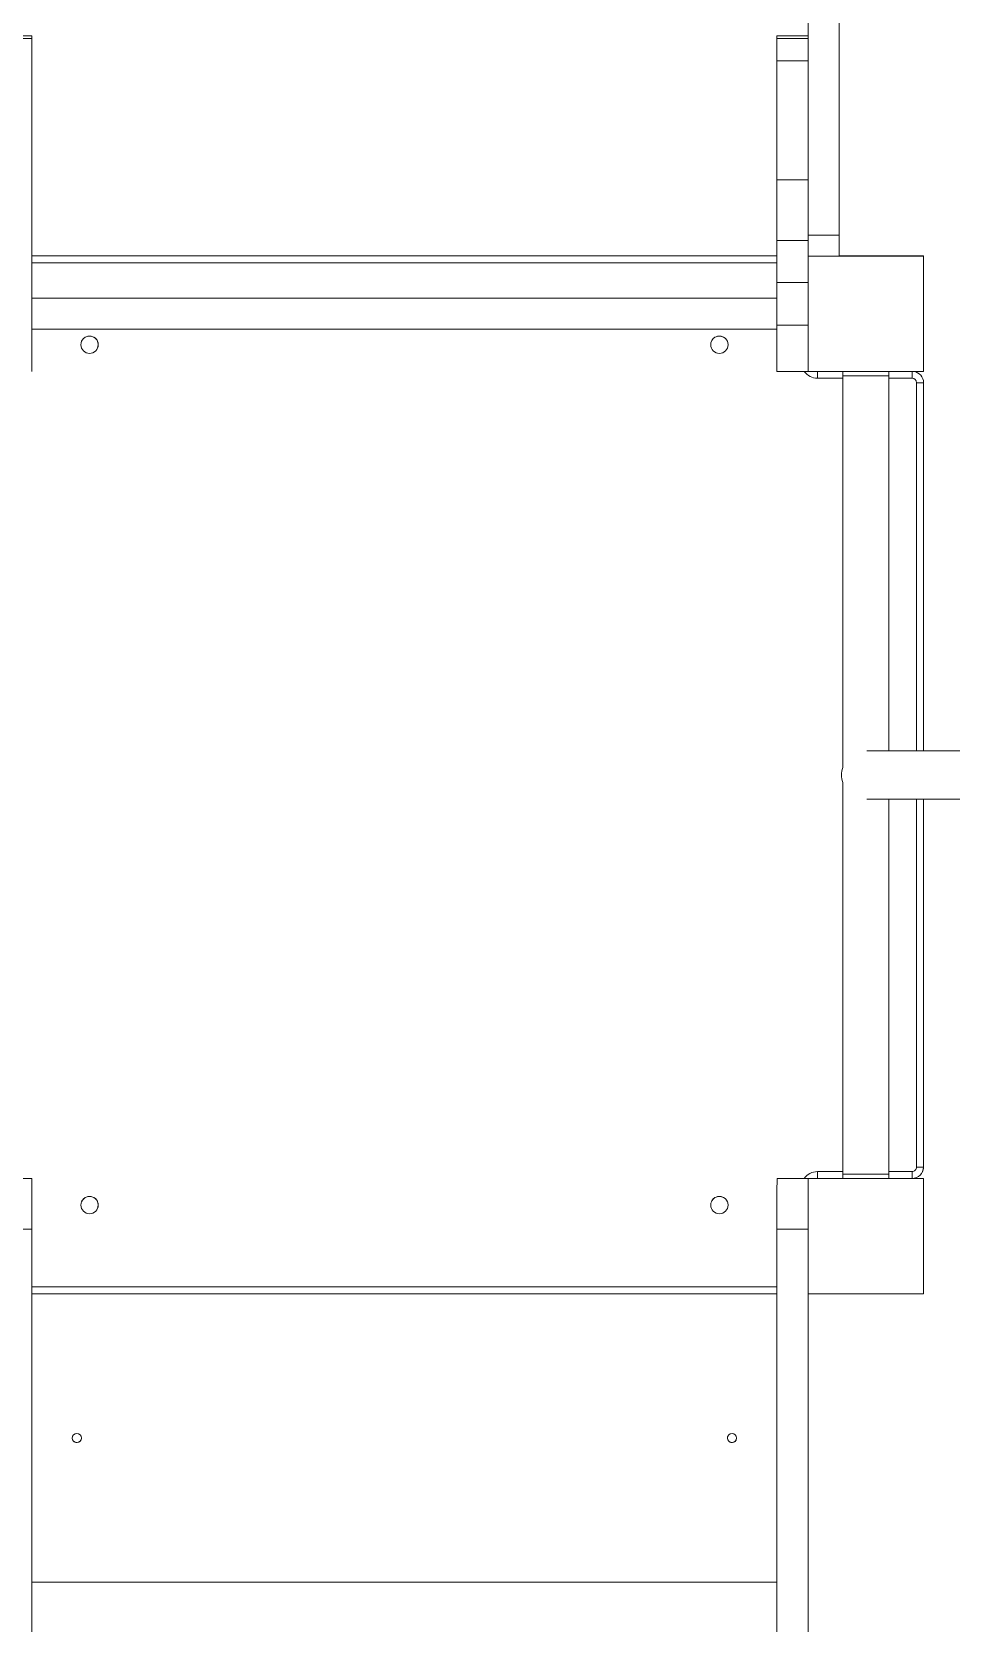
# Model space of a CAD drawing. Header units: millimetres. Extents: x -12977 to 11786, y -11805 to 10558.
# Drawn here: x -1429 to -632, y 2429 to 3809 of the extents above; entities that cross this region are included whole.
import ezdxf

# ---------------------------------------------------------------- set-up
doc = ezdxf.new("R2010")
doc.units = ezdxf.units.MM
doc.layers.add('DIKOM_ОБЪЕКТ', color=7, linetype='Continuous')

msp = doc.modelspace()

# ---------------------------------------------------------------- linework, layer by layer
at = {"layer": 'DIKOM_ОБЪЕКТ', "color": 7, "linetype": 'Continuous', "lineweight": 15}
for p, q in [((-1429.15, 3803.399), (-1456.15, 3803.399)), ((-1429.149, 3805.71), (-1456.149, 3805.709)), ((-1429.15, 3803.399), (-1429.153, 3783.777)), ((-783.15, 3803.398), (-783.152, 3783.777)), ((-756.158, 3803.399), (-783.15, 3803.398)), ((-756.158, 3805.709), (-783.149, 3805.709)), ((-1429.145, 3678.023), (-1429.147, 3786.715)), ((-756.157, 3783.777), (-783.152, 3783.777)), ((-756.155, 3680.592), (-783.155, 3680.592)), ((-783.154, 3628.251), (-783.155, 3680.592)), ((-756.155, 3681.432), (-756.155, 3680.592)), ((-756.154, 3628.251), (-756.155, 3680.592)), ((-756.154, 3632.838), (-729.154, 3632.838)), ((-756.154, 3628.251), (-783.154, 3628.251)), ((-1429.14, 3614.786), (-783.154, 3614.786)), ((-783.154, 3614.797), (-1429.139, 3614.797)), ((-1429.092, 3614.793), (-1429.139, 3614.793)), ((-783.154, 3614.787), (-1429.139, 3614.787)), ((-1429.139, 3614.787), (-1429.095, 3614.787)), ((-1429.131, 3614.722), (-1429.139, 3614.707)), ((-1429.131, 3614.722), (-1429.139, 3614.722)), ((-783.154, 3608.786), (-1429.13, 3608.785)), ((-1429.095, 3614.787), (-1429.092, 3614.793)), ((-1429.092, 3614.792), (-1429.095, 3614.787)), ((-1429.095, 3614.787), (-783.154, 3614.787)), ((-1429.095, 3614.787), (-1429.095, 3614.787)), ((-1429.092, 3614.792), (-1429.092, 3614.793)), ((-756.156, 3614.676), (-756.157, 3514.676)), ((-756.156, 3614.676), (-756.152, 3614.684)), ((-656.157, 3614.676), (-756.156, 3614.676)), ((-756.152, 3614.684), (-729.152, 3614.684)), ((-729.146, 3614.695), (-729.152, 3614.684)), ((-656.036, 3614.895), (-729.146, 3614.895)), ((-656.157, 3614.676), (-656.036, 3614.895)), ((-656.156, 3514.676), (-656.157, 3614.676)), ((-656.036, 3514.895), (-656.036, 3614.895)), ((-1429.144, 3587.699), (-1429.149, 3587.69)), ((-783.153, 3554.681), (-783.154, 3591.578)), ((-756.157, 3591.577), (-783.154, 3591.578)), ((-783.153, 3578.194), (-1429.15, 3578.194)), ((-1429.15, 3551.194), (-783.154, 3551.194)), ((-756.157, 3554.681), (-783.153, 3554.681)), ((-1429.144, 3541.698), (-1429.149, 3541.699)), ((-1429.149, 3541.69), (-1429.144, 3541.698)), ((-1385.667, 3541.401), (-1385.667, 3541.401)), ((-1372.525, 3534.17), (-1372.525, 3534.17)), ((-839.667, 3541.401), (-839.667, 3541.401)), ((-826.525, 3534.17), (-826.525, 3534.17)), ((-1429.131, 3514.722), (-1429.151, 3514.686)), ((-756.156, 3514.686), (-783.151, 3514.686)), ((-756.157, 3514.676), (-656.156, 3514.676)), ((-726.14, 3508.785), (-748.096, 3508.785)), ((-726.142, 3510.702), (-726.142, 3514.676)), ((-726.14, 3510.702), (-726.139, 3171.11)), ((-686.142, 3510.702), (-686.142, 3514.676)), ((-686.137, 3510.711), (-686.142, 3510.702)), ((-686.14, 3185.696), (-686.14, 3510.707)), ((-666.096, 3508.785), (-686.139, 3508.785)), ((-686.137, 3510.711), (-686.137, 3514.676)), ((-662.096, 3185.691), (-662.096, 3504.785)), ((-656.156, 3514.676), (-656.036, 3514.895)), ((-656.096, 3504.787), (-656.096, 3504.786)), ((-656.096, 3185.69), (-656.096, 3504.787)), ((-656.096, 3504.786), (-656.096, 3185.69)), ((-726.14, 3158.304), (-726.14, 2818.707)), ((-686.139, 2818.707), (-686.139, 3143.696)), ((-662.096, 2824.785), (-662.096, 3143.691)), ((-656.095, 2824.787), (-656.096, 3143.69)), ((-656.096, 3143.69), (-656.096, 2824.786)), ((-748.096, 2820.785), (-726.14, 2820.786)), ((-726.142, 2818.702), (-726.14, 2818.707)), ((-726.142, 2818.702), (-726.142, 2814.702)), ((-686.137, 2818.711), (-686.142, 2818.702)), ((-686.142, 2818.702), (-686.142, 2814.702)), ((-686.14, 2820.785), (-666.096, 2820.786)), ((-686.14, 2818.711), (-686.137, 2818.711)), ((-686.137, 2818.711), (-686.137, 2814.711)), ((-656.036, 2814.895), (-664.627, 2814.895)), ((-657.334, 2819.966), (-657.334, 2819.966)), ((-656.157, 2814.676), (-656.036, 2814.895)), ((-656.096, 2824.786), (-656.095, 2824.787)), ((-656.036, 2714.895), (-656.036, 2814.895)), ((-1429.135, 2814.714), (-1456.135, 2814.714)), ((-1429.099, 2814.781), (-1456.099, 2814.781)), ((-1429.135, 2814.714), (-1429.099, 2814.781)), ((-783.135, 2814.715), (-783.099, 2814.781)), ((-756.135, 2814.715), (-783.135, 2814.715)), ((-756.099, 2814.781), (-783.099, 2814.781)), ((-756.157, 2814.676), (-756.096, 2814.785)), ((-756.157, 2814.676), (-756.156, 2714.676)), ((-656.157, 2814.676), (-756.157, 2814.676)), ((-756.135, 2814.715), (-756.099, 2814.781)), ((-726.142, 2814.786), (-748.096, 2814.786)), ((-686.137, 2814.711), (-686.142, 2814.702)), ((-666.096, 2814.786), (-686.137, 2814.786)), ((-656.156, 2714.676), (-656.157, 2814.676)), ((-1385.668, 2795.401), (-1385.668, 2795.401)), ((-1372.525, 2788.17), (-1372.525, 2788.17)), ((-839.667, 2795.401), (-839.667, 2795.401)), ((-826.525, 2788.17), (-826.525, 2788.17)), ((-1429.14, 2770.936), (-1456.14, 2770.936)), ((-1429.161, 2269.532), (-1429.14, 2770.936)), ((-783.161, 2269.532), (-783.14, 2770.936)), ((-756.156, 2770.936), (-783.14, 2770.936)), ((-1429.096, 2720.786), (-783.142, 2720.786)), ((-1429.105, 2714.768), (-1429.106, 2682.768)), ((-1429.105, 2714.768), (-1429.104, 2714.772)), ((-783.143, 2714.769), (-1429.105, 2714.768)), ((-783.143, 2714.771), (-1429.104, 2714.772)), ((-783.142, 2714.786), (-1429.096, 2714.786)), ((-756.161, 2269.532), (-756.143, 2714.676)), ((-756.156, 2714.676), (-656.156, 2714.676)), ((-656.156, 2714.676), (-656.036, 2714.895)), ((-1429.105, 2511.768), (-1429.105, 2667.768)), ((-756.106, 2669.769), (-756.104, 2669.771)), ((-756.106, 2509.769), (-756.106, 2669.769)), ((-756.106, 2511.768), (-756.106, 2667.768)), ((-756.105, 2675.769), (-756.104, 2675.771)), ((-756.104, 2511.771), (-756.104, 2667.772)), ((-1429.112, 2649.756), (-1429.14, 2649.707)), ((-756.112, 2649.756), (-756.139, 2649.707)), ((-1429.144, 2560.945), (-1429.141, 2640.951)), ((-756.144, 2560.945), (-756.14, 2640.951)), ((-1429.111, 2618.512), (-1429.141, 2618.512)), ((-1429.115, 2538.506), (-1429.111, 2618.512)), ((-756.111, 2618.512), (-756.141, 2618.512)), ((-756.114, 2538.506), (-756.111, 2618.512)), ((-1429.115, 2538.506), (-1429.144, 2538.506)), ((-1429.116, 2529.75), (-1429.143, 2529.701)), ((-1429.116, 2529.75), (-1429.143, 2529.75)), ((-756.114, 2538.506), (-756.144, 2538.506)), ((-756.116, 2529.75), (-756.143, 2529.701)), ((-756.116, 2529.75), (-756.143, 2529.75)), ((-756.106, 2509.769), (-756.104, 2509.771)), ((-756.104, 2503.771), (-756.105, 2503.769)), ((-756.104, 2503.771), (-756.105, 2503.77)), ((-1429.106, 2496.769), (-1429.105, 2464.768)), ((-1429.116, 2464.75), (-1429.114, 2464.753)), ((-1429.116, 2464.75), (-1429.116, 2432.75)), ((-783.153, 2464.75), (-1429.116, 2464.75)), ((-783.153, 2464.753), (-1429.114, 2464.753)), ((-1429.105, 2464.768), (-783.153, 2464.768)), ((-756.109, 2250.57), (-756.101, 2445.252))]:
    msp.add_line(p, q, dxfattribs=at)
at = {"layer": 'DIKOM_ОБЪЕКТ', "color": 7, "linetype": 'Continuous', "lineweight": 15, "flags": 128}
for points in [[(-756.154, 3632.838), (-756.154, 3655.501), (-756.155, 3678.299), (-756.156, 3701.225), (-756.156, 3724.276), (-756.157, 3747.446), (-756.157, 3770.732), (-756.157, 3794.128), (-756.158, 3817.629)], [(-729.154, 3632.838), (-729.154, 3655.501), (-729.155, 3678.299), (-729.156, 3701.225), (-729.156, 3724.276), (-729.157, 3747.446), (-729.157, 3770.732), (-729.157, 3794.128), (-729.158, 3817.629)], [(-729.144, 3657.282), (-729.145, 3678.964), (-729.145, 3700.793), (-729.146, 3722.764), (-729.146, 3744.871), (-729.147, 3767.11), (-729.147, 3789.474), (-729.148, 3811.961)], [(-1429.147, 3786.715), (-1429.147, 3789.807), (-1429.147, 3792.718), (-1429.148, 3795.409), (-1429.148, 3797.847), (-1429.148, 3799.999), (-1429.148, 3801.838), (-1429.148, 3803.341), (-1429.149, 3804.487), (-1429.149, 3805.262), (-1429.149, 3805.657), (-1429.149, 3805.665), (-1429.149, 3805.288), (-1429.15, 3804.529), (-1429.15, 3803.399)], [(-783.149, 3805.709), (-783.149, 3805.665), (-783.149, 3805.288), (-783.15, 3804.529), (-783.15, 3803.398)], [(-783.152, 3783.777), (-783.153, 3781.534), (-783.153, 3778.965), (-783.154, 3776.082), (-783.154, 3772.899), (-783.154, 3769.429), (-783.154, 3765.689), (-783.154, 3761.695), (-783.154, 3757.466), (-783.155, 3753.021), (-783.155, 3748.379), (-783.155, 3743.563), (-783.155, 3738.594), (-783.155, 3733.495), (-783.155, 3728.289), (-783.156, 3722.999), (-783.156, 3717.65), (-783.156, 3712.266), (-783.156, 3706.871), (-783.155, 3701.49), (-783.155, 3696.147), (-783.155, 3690.867), (-783.155, 3685.674), (-783.155, 3680.592)], [(-1429.149, 3778.744), (-1429.149, 3778.566), (-1429.149, 3778.049), (-1429.149, 3777.238), (-1429.149, 3776.205), (-1429.149, 3775.043), (-1429.149, 3773.854), (-1429.149, 3772.744), (-1429.149, 3771.812), (-1429.149, 3771.14), (-1429.149, 3770.789), (-1429.149, 3770.789), (-1429.149, 3771.141), (-1429.149, 3771.812), (-1429.149, 3772.745), (-1429.149, 3773.855), (-1429.149, 3775.044), (-1429.149, 3776.206), (-1429.149, 3777.239), (-1429.149, 3778.05), (-1429.149, 3778.567), (-1429.149, 3778.744)], [(-729.149, 3778.744), (-729.149, 3778.567), (-729.149, 3778.049), (-729.149, 3777.239), (-729.149, 3776.206), (-729.149, 3775.044), (-729.149, 3773.855), (-729.149, 3772.745), (-729.149, 3771.812), (-729.149, 3771.141), (-729.149, 3770.789), (-729.149, 3770.789), (-729.149, 3771.14), (-729.149, 3771.812), (-729.149, 3772.744), (-729.149, 3773.854), (-729.149, 3775.043), (-729.149, 3776.205), (-729.149, 3777.238), (-729.149, 3778.049), (-729.149, 3778.567), (-729.149, 3778.744)], [(-729.154, 3698.383), (-729.153, 3698.206), (-729.154, 3697.688), (-729.153, 3696.877), (-729.153, 3695.845), (-729.153, 3694.683), (-729.153, 3693.494), (-729.153, 3692.384), (-729.154, 3691.451), (-729.153, 3690.779), (-729.154, 3690.428), (-729.154, 3690.428), (-729.154, 3690.779), (-729.154, 3691.451), (-729.154, 3692.383), (-729.154, 3693.493), (-729.154, 3694.682), (-729.154, 3695.844), (-729.154, 3696.877), (-729.154, 3697.688), (-729.154, 3698.205), (-729.154, 3698.383)], [(-1429.145, 3678.023), (-1429.145, 3672.532), (-1429.144, 3667.192), (-1429.144, 3662.021), (-1429.144, 3657.038), (-1429.144, 3652.262), (-1429.143, 3647.708), (-1429.143, 3643.394), (-1429.143, 3639.334), (-1429.143, 3635.543), (-1429.142, 3632.035), (-1429.142, 3628.822), (-1429.142, 3625.916), (-1429.142, 3623.327), (-1429.141, 3621.064), (-1429.141, 3619.136), (-1429.141, 3617.549), (-1429.14, 3616.309), (-1429.14, 3615.42), (-1429.14, 3614.885), (-1429.139, 3614.707)], [(-729.144, 3657.282), (-729.144, 3654.179), (-729.144, 3650.959), (-729.144, 3647.661), (-729.144, 3644.326), (-729.144, 3640.997), (-729.144, 3637.712), (-729.144, 3634.515), (-729.144, 3631.443), (-729.144, 3628.535), (-729.145, 3625.828), (-729.145, 3623.353), (-729.144, 3621.143), (-729.145, 3619.225), (-729.145, 3617.622), (-729.145, 3616.354), (-729.145, 3615.437), (-729.146, 3614.881), (-729.146, 3614.695)], [(-1429.146, 3648.505), (-1429.146, 3648.327), (-1429.146, 3647.809), (-1429.146, 3646.998), (-1429.146, 3645.966), (-1429.146, 3644.803), (-1429.146, 3643.614), (-1429.146, 3642.505), (-1429.146, 3641.572), (-1429.146, 3640.901), (-1429.146, 3640.549), (-1429.146, 3640.549), (-1429.146, 3640.901), (-1429.146, 3641.573), (-1429.146, 3642.505), (-1429.146, 3643.615), (-1429.146, 3644.804), (-1429.146, 3645.967), (-1429.146, 3646.999), (-1429.146, 3647.81), (-1429.146, 3648.327), (-1429.146, 3648.505)], [(-729.146, 3648.505), (-729.146, 3648.327), (-729.146, 3647.81), (-729.146, 3646.999), (-729.146, 3645.966), (-729.145, 3644.804), (-729.146, 3643.615), (-729.146, 3642.505), (-729.146, 3641.573), (-729.146, 3640.901), (-729.146, 3640.55), (-729.146, 3640.55), (-729.146, 3640.901), (-729.146, 3641.572), (-729.146, 3642.504), (-729.146, 3643.614), (-729.146, 3644.803), (-729.146, 3645.966), (-729.146, 3646.998), (-729.146, 3647.81), (-729.146, 3648.327), (-729.146, 3648.505)], [(-756.152, 3614.684), (-756.153, 3614.886), (-756.153, 3615.493), (-756.153, 3616.496), (-756.153, 3617.881), (-756.153, 3619.629), (-756.154, 3621.717), (-756.154, 3624.116), (-756.154, 3626.794), (-756.154, 3629.714), (-756.154, 3632.838)], [(-729.152, 3614.684), (-729.153, 3614.886), (-729.153, 3615.493), (-729.153, 3616.496), (-729.153, 3617.881), (-729.153, 3619.629), (-729.154, 3621.717), (-729.154, 3624.116), (-729.154, 3626.794), (-729.154, 3629.714), (-729.154, 3632.838)], [(-783.154, 3591.578), (-783.154, 3596.27), (-783.154, 3600.951), (-783.153, 3605.612), (-783.153, 3610.242), (-783.154, 3614.831), (-783.154, 3619.369), (-783.154, 3623.846), (-783.154, 3628.251)], [(-756.154, 3614.681), (-756.154, 3614.831), (-756.154, 3619.369), (-756.154, 3623.846), (-756.154, 3628.251)], [(-1429.129, 3578.194), (-1429.129, 3578.647), (-1429.129, 3582.53), (-1429.129, 3586.338), (-1429.129, 3590.034), (-1429.129, 3593.582), (-1429.129, 3596.949), (-1429.129, 3600.101), (-1429.129, 3603.009), (-1429.13, 3605.645), (-1429.13, 3607.983), (-1429.13, 3610.001), (-1429.13, 3611.679), (-1429.131, 3613.001), (-1429.131, 3613.954), (-1429.131, 3614.53), (-1429.131, 3614.722)], [(-1429.092, 3614.792), (-1428.143, 3614.792), (-1427.467, 3614.792), (-1427.127, 3614.793), (-1427.153, 3614.793), (-1427.544, 3614.793), (-1428.263, 3614.793), (-1429.106, 3614.793)], [(-1398.09, 3614.796), (-1397.904, 3614.795), (-1397.351, 3614.795), (-1396.46, 3614.795), (-1395.27, 3614.795), (-1393.839, 3614.795), (-1392.231, 3614.795), (-1390.524, 3614.795), (-1388.797, 3614.795), (-1387.13, 3614.795), (-1385.602, 3614.795), (-1384.283, 3614.795), (-1383.236, 3614.795), (-1382.51, 3614.795), (-1382.138, 3614.796), (-1382.138, 3614.796), (-1382.509, 3614.796), (-1383.235, 3614.796), (-1384.283, 3614.796), (-1385.601, 3614.796), (-1387.129, 3614.796), (-1388.796, 3614.796), (-1390.523, 3614.796), (-1392.23, 3614.796), (-1393.838, 3614.796), (-1395.269, 3614.796), (-1396.459, 3614.796), (-1397.351, 3614.796), (-1397.904, 3614.796), (-1398.09, 3614.796)], [(-1362.093, 3614.791), (-1361.905, 3614.791), (-1361.351, 3614.79), (-1360.467, 3614.79), (-1359.309, 3614.79), (-1357.948, 3614.79), (-1356.47, 3614.79), (-1354.969, 3614.79), (-1353.539, 3614.79), (-1352.269, 3614.79), (-1351.239, 3614.79), (-1350.515, 3614.79), (-1350.141, 3614.791), (-1350.141, 3614.791), (-1350.514, 3614.791), (-1351.239, 3614.791), (-1352.268, 3614.791), (-1353.538, 3614.791), (-1354.969, 3614.791), (-1356.47, 3614.791), (-1357.947, 3614.791), (-1359.308, 3614.791), (-1360.467, 3614.791), (-1361.351, 3614.791), (-1361.905, 3614.791), (-1362.093, 3614.791)], [(-862.093, 3614.791), (-861.905, 3614.791), (-861.351, 3614.79), (-860.467, 3614.79), (-859.309, 3614.79), (-857.948, 3614.79), (-856.47, 3614.79), (-854.969, 3614.79), (-853.539, 3614.79), (-852.269, 3614.79), (-851.24, 3614.79), (-850.515, 3614.79), (-850.141, 3614.791), (-850.141, 3614.791), (-850.515, 3614.791), (-851.239, 3614.791), (-852.269, 3614.791), (-853.538, 3614.791), (-854.969, 3614.791), (-856.47, 3614.791), (-857.947, 3614.791), (-859.308, 3614.791), (-860.467, 3614.791), (-861.351, 3614.791), (-861.905, 3614.791), (-862.093, 3614.791)], [(-830.091, 3614.796), (-829.904, 3614.795), (-829.351, 3614.795), (-828.459, 3614.795), (-827.27, 3614.795), (-825.838, 3614.795), (-824.231, 3614.795), (-822.524, 3614.795), (-820.797, 3614.795), (-819.13, 3614.795), (-817.602, 3614.795), (-816.283, 3614.795), (-815.236, 3614.795), (-814.51, 3614.795), (-814.137, 3614.795), (-814.137, 3614.796), (-814.509, 3614.796), (-815.236, 3614.796), (-816.282, 3614.796), (-817.601, 3614.796), (-819.129, 3614.796), (-820.796, 3614.796), (-822.523, 3614.796), (-824.23, 3614.796), (-825.837, 3614.796), (-827.269, 3614.796), (-828.459, 3614.796), (-829.351, 3614.796), (-829.903, 3614.796), (-830.091, 3614.796)], [(-783.157, 3614.793), (-783.921, 3614.793), (-784.64, 3614.793), (-785.031, 3614.793), (-785.058, 3614.792), (-784.718, 3614.792), (-784.042, 3614.792), (-783.092, 3614.792)], [(-1429.149, 3587.69), (-1429.149, 3587.508), (-1429.149, 3586.967), (-1429.149, 3586.074), (-1429.149, 3584.844), (-1429.15, 3583.296), (-1429.15, 3581.454), (-1429.15, 3579.349), (-1429.15, 3577.012), (-1429.15, 3574.481), (-1429.15, 3571.795), (-1429.15, 3568.997), (-1429.15, 3566.131), (-1429.15, 3563.243), (-1429.15, 3560.378), (-1429.15, 3557.58), (-1429.15, 3554.895), (-1429.15, 3552.364), (-1429.15, 3550.027), (-1429.15, 3547.922), (-1429.15, 3546.081), (-1429.15, 3544.534), (-1429.149, 3543.304), (-1429.149, 3542.412), (-1429.149, 3541.871), (-1429.149, 3541.69)], [(-1429.143, 3578.194), (-1429.143, 3579.361), (-1429.143, 3581.466), (-1429.143, 3583.307), (-1429.143, 3584.855), (-1429.143, 3586.084), (-1429.144, 3586.977), (-1429.144, 3587.518), (-1429.144, 3587.699)], [(-656.093, 3578.291), (-656.093, 3578.106), (-656.093, 3577.559), (-656.094, 3576.663), (-656.094, 3575.443), (-656.094, 3573.933), (-656.094, 3572.173), (-656.094, 3570.212), (-656.094, 3568.103), (-656.094, 3565.904), (-656.094, 3563.674), (-656.094, 3561.475), (-656.094, 3559.366), (-656.094, 3557.406), (-656.094, 3555.646), (-656.094, 3554.136), (-656.094, 3552.917), (-656.094, 3552.022), (-656.094, 3551.475), (-656.093, 3551.291), (-656.093, 3551.475), (-656.093, 3552.023), (-656.093, 3552.919), (-656.093, 3554.138), (-656.093, 3555.648), (-656.093, 3557.408), (-656.092, 3559.369), (-656.093, 3561.478), (-656.093, 3563.677), (-656.093, 3565.907), (-656.093, 3568.106), (-656.093, 3570.215), (-656.093, 3572.176), (-656.093, 3573.935), (-656.093, 3575.445), (-656.093, 3576.664), (-656.093, 3577.56), (-656.093, 3578.107), (-656.093, 3578.291)], [(-656.039, 3569.889), (-656.039, 3569.704), (-656.039, 3569.161), (-656.039, 3568.301), (-656.04, 3567.189), (-656.039, 3565.906), (-656.04, 3564.547), (-656.04, 3563.214), (-656.039, 3562.005), (-656.039, 3561.01), (-656.039, 3560.303), (-656.039, 3559.936), (-656.039, 3559.936), (-656.039, 3560.303), (-656.039, 3561.011), (-656.039, 3562.006), (-656.039, 3563.215), (-656.039, 3564.549), (-656.039, 3565.907), (-656.039, 3567.19), (-656.039, 3568.302), (-656.039, 3569.161), (-656.039, 3569.704), (-656.039, 3569.889)], [(-1429.144, 3541.698), (-1429.144, 3541.88), (-1429.144, 3542.422), (-1429.144, 3543.315), (-1429.143, 3544.545), (-1429.143, 3546.093), (-1429.143, 3547.934), (-1429.143, 3550.04), (-1429.143, 3551.194)], [(-1429.131, 3514.722), (-1429.131, 3514.915), (-1429.131, 3515.492), (-1429.13, 3516.446), (-1429.13, 3517.769), (-1429.13, 3519.447), (-1429.13, 3521.466), (-1429.13, 3523.805), (-1429.129, 3526.441), (-1429.129, 3529.35), (-1429.129, 3532.503), (-1429.129, 3535.87), (-1429.129, 3539.419), (-1429.129, 3543.115), (-1429.129, 3546.923), (-1429.129, 3550.806), (-1429.129, 3551.194)], [(-783.153, 3554.681), (-783.153, 3550.761), (-783.154, 3546.878), (-783.153, 3543.07), (-783.153, 3539.374), (-783.153, 3535.826), (-783.153, 3532.459), (-783.153, 3529.307), (-783.153, 3526.398), (-783.153, 3523.763), (-783.152, 3521.425), (-783.152, 3519.407), (-783.152, 3517.729), (-783.152, 3516.407), (-783.151, 3515.453), (-783.151, 3514.878), (-783.151, 3514.686)], [(-748.096, 3514.676), (-748.096, 3514.671), (-748.096, 3514.329), (-748.096, 3513.774), (-748.096, 3513.028), (-748.096, 3512.119), (-748.096, 3511.082), (-748.096, 3509.956), (-748.096, 3508.785)], [(-686.142, 3510.702), (-686.328, 3510.702), (-686.884, 3510.702), (-687.798, 3510.701), (-689.054, 3510.701), (-690.629, 3510.701), (-692.492, 3510.701), (-694.609, 3510.7), (-696.942, 3510.7), (-699.445, 3510.7), (-702.074, 3510.7), (-704.778, 3510.7), (-707.508, 3510.7), (-710.212, 3510.7), (-712.84, 3510.7), (-715.344, 3510.7), (-717.677, 3510.701), (-719.794, 3510.701), (-721.657, 3510.701), (-723.231, 3510.701), (-724.487, 3510.701), (-725.401, 3510.702), (-725.956, 3510.702), (-726.142, 3510.702)], [(-666.096, 3514.676), (-666.096, 3514.671), (-666.096, 3514.329), (-666.096, 3513.775), (-666.096, 3513.028), (-666.096, 3512.119), (-666.096, 3511.082), (-666.096, 3509.956), (-666.096, 3508.785)], [(-656.096, 3504.786), (-656.211, 3504.786), (-656.553, 3504.786), (-657.107, 3504.786), (-657.853, 3504.786), (-658.763, 3504.786), (-659.8, 3504.786), (-660.926, 3504.785), (-662.096, 3504.785)], [(-748.096, 2820.785), (-748.096, 2819.615), (-748.096, 2818.489), (-748.096, 2817.452), (-748.096, 2816.543), (-748.096, 2815.797), (-748.096, 2815.242), (-748.096, 2814.901), (-748.096, 2814.786)], [(-686.142, 2818.702), (-686.328, 2818.702), (-686.884, 2818.702), (-687.798, 2818.701), (-689.054, 2818.701), (-690.628, 2818.701), (-692.492, 2818.701), (-694.609, 2818.701), (-696.942, 2818.7), (-699.446, 2818.7), (-702.074, 2818.7), (-704.778, 2818.7), (-707.508, 2818.7), (-710.212, 2818.7), (-712.841, 2818.7), (-715.344, 2818.7), (-717.677, 2818.701), (-719.794, 2818.701), (-721.657, 2818.701), (-723.231, 2818.701), (-724.486, 2818.701), (-725.401, 2818.702), (-725.956, 2818.702), (-726.142, 2818.702)], [(-701.642, 2818.702), (-701.824, 2818.702), (-702.356, 2818.702), (-703.195, 2818.702), (-704.273, 2818.702), (-705.502, 2818.702), (-706.783, 2818.702), (-708.012, 2818.702), (-709.089, 2818.702), (-709.928, 2818.702), (-710.46, 2818.702), (-710.642, 2818.702), (-710.46, 2818.703), (-709.927, 2818.703), (-709.089, 2818.703), (-708.011, 2818.703), (-706.782, 2818.703), (-705.501, 2818.703), (-704.272, 2818.703), (-703.195, 2818.703), (-702.356, 2818.702), (-701.824, 2818.702), (-701.642, 2818.702)], [(-666.096, 2820.786), (-666.096, 2819.615), (-666.096, 2818.489), (-666.096, 2817.452), (-666.096, 2816.543), (-666.096, 2815.797), (-666.096, 2815.243), (-666.096, 2814.901), (-666.096, 2814.786)], [(-656.096, 2824.786), (-656.211, 2824.786), (-656.553, 2824.786), (-657.107, 2824.786), (-657.854, 2824.786), (-658.763, 2824.786), (-659.8, 2824.785), (-660.926, 2824.785), (-662.096, 2824.785)], [(-1429.135, 2814.714), (-1429.136, 2814.529), (-1429.136, 2813.974), (-1429.136, 2813.051), (-1429.137, 2811.764), (-1429.137, 2810.118), (-1429.137, 2808.119), (-1429.138, 2805.774), (-1429.138, 2803.092), (-1429.138, 2800.083), (-1429.139, 2796.758), (-1429.139, 2793.129), (-1429.139, 2789.21), (-1429.139, 2785.015), (-1429.14, 2780.56), (-1429.14, 2775.862), (-1429.14, 2770.936)], [(-1429.096, 2794.785), (-1429.096, 2796.925), (-1429.097, 2800.14), (-1429.097, 2803.087), (-1429.097, 2805.742), (-1429.097, 2808.085), (-1429.098, 2810.099), (-1429.098, 2811.768), (-1429.098, 2813.079), (-1429.098, 2814.022), (-1429.098, 2814.591), (-1429.099, 2814.781)], [(-783.135, 2814.715), (-783.135, 2814.529), (-783.136, 2813.973), (-783.136, 2813.051), (-783.137, 2811.764), (-783.137, 2810.118), (-783.138, 2808.119), (-783.138, 2805.774), (-783.138, 2803.092), (-783.138, 2800.083), (-783.139, 2796.758), (-783.139, 2793.129), (-783.139, 2789.21), (-783.14, 2785.016), (-783.14, 2780.56), (-783.14, 2775.862), (-783.14, 2770.936)], [(-686.142, 2814.702), (-686.328, 2814.702), (-686.884, 2814.702), (-687.798, 2814.701), (-689.054, 2814.701), (-690.629, 2814.701), (-692.492, 2814.701), (-694.609, 2814.7), (-696.942, 2814.7), (-699.445, 2814.7), (-702.074, 2814.7), (-704.778, 2814.7), (-707.508, 2814.7), (-710.212, 2814.7), (-712.841, 2814.7), (-715.344, 2814.7), (-717.677, 2814.701), (-719.794, 2814.701), (-721.657, 2814.701), (-723.231, 2814.701), (-724.487, 2814.701), (-725.4, 2814.702), (-725.956, 2814.702), (-726.142, 2814.702)], [(-656.094, 2778.291), (-656.093, 2778.106), (-656.094, 2777.559), (-656.094, 2776.663), (-656.094, 2775.443), (-656.094, 2773.933), (-656.094, 2772.173), (-656.094, 2770.212), (-656.094, 2768.103), (-656.094, 2765.904), (-656.094, 2763.674), (-656.094, 2761.475), (-656.094, 2759.366), (-656.094, 2757.406), (-656.094, 2755.646), (-656.094, 2754.136), (-656.094, 2752.917), (-656.094, 2752.022), (-656.093, 2751.475), (-656.093, 2751.291), (-656.093, 2751.475), (-656.093, 2752.023), (-656.093, 2752.918), (-656.093, 2754.138), (-656.093, 2755.648), (-656.092, 2757.408), (-656.093, 2759.369), (-656.093, 2761.478), (-656.093, 2763.677), (-656.093, 2765.907), (-656.093, 2768.106), (-656.093, 2770.215), (-656.093, 2772.176), (-656.093, 2773.935), (-656.093, 2775.445), (-656.093, 2776.664), (-656.093, 2777.56), (-656.093, 2778.107), (-656.094, 2778.291)], [(-1429.135, 2768.715), (-1429.135, 2768.538), (-1429.135, 2768.02), (-1429.135, 2767.209), (-1429.135, 2766.176), (-1429.135, 2765.014), (-1429.135, 2763.825), (-1429.135, 2762.715), (-1429.135, 2761.783), (-1429.135, 2761.111), (-1429.135, 2760.76), (-1429.135, 2760.76), (-1429.135, 2761.112), (-1429.135, 2761.784), (-1429.134, 2762.716), (-1429.134, 2763.826), (-1429.134, 2765.015), (-1429.135, 2766.177), (-1429.135, 2767.21), (-1429.135, 2768.021), (-1429.135, 2768.538), (-1429.135, 2768.715)], [(-1429.103, 2768.773), (-1429.103, 2768.595), (-1429.103, 2768.078), (-1429.103, 2767.267), (-1429.103, 2766.234), (-1429.103, 2765.072), (-1429.103, 2763.883), (-1429.103, 2762.773), (-1429.103, 2761.841), (-1429.103, 2761.169), (-1429.103, 2760.818), (-1429.103, 2760.818), (-1429.103, 2761.17), (-1429.103, 2761.842), (-1429.103, 2762.774), (-1429.103, 2763.884), (-1429.103, 2765.073), (-1429.103, 2766.235), (-1429.103, 2767.268), (-1429.103, 2768.079), (-1429.103, 2768.596), (-1429.103, 2768.773)], [(-656.039, 2769.889), (-656.039, 2769.704), (-656.039, 2769.161), (-656.039, 2768.301), (-656.04, 2767.189), (-656.039, 2765.906), (-656.04, 2764.547), (-656.04, 2763.214), (-656.039, 2762.005), (-656.04, 2761.01), (-656.039, 2760.303), (-656.039, 2759.936), (-656.039, 2759.936), (-656.039, 2760.303), (-656.039, 2761.011), (-656.039, 2762.006), (-656.039, 2763.215), (-656.039, 2764.548), (-656.039, 2765.907), (-656.039, 2767.19), (-656.039, 2768.302), (-656.039, 2769.161), (-656.039, 2769.704), (-656.039, 2769.889)], [(-756.101, 2445.252), (-756.1, 2456.578), (-756.1, 2468.103), (-756.099, 2479.818), (-756.099, 2491.715), (-756.099, 2503.785), (-756.098, 2516.019), (-756.098, 2528.407), (-756.098, 2540.942), (-756.097, 2553.613), (-756.097, 2566.412), (-756.097, 2579.328), (-756.097, 2592.353), (-756.097, 2605.476), (-756.096, 2618.689), (-756.096, 2631.98), (-756.096, 2645.342), (-756.096, 2658.763), (-756.096, 2672.234), (-756.096, 2685.744), (-756.096, 2699.285), (-756.096, 2712.845), (-756.096, 2714.793)], [(-1429.105, 2671.641), (-1429.105, 2670.83), (-1429.106, 2669.329), (-1429.105, 2667.768)], [(-756.105, 2675.769), (-756.105, 2675.615), (-756.105, 2675.16), (-756.105, 2674.42), (-756.105, 2673.425), (-756.106, 2672.213), (-756.106, 2670.83), (-756.106, 2669.329), (-756.106, 2667.768)], [(-756.104, 2667.772), (-756.104, 2669.332), (-756.104, 2670.833), (-756.104, 2672.216), (-756.104, 2673.428), (-756.104, 2674.423), (-756.104, 2675.162), (-756.104, 2675.617), (-756.104, 2675.771)], [(-1429.14, 2649.707), (-1429.14, 2649.559), (-1429.14, 2649.117), (-1429.14, 2648.388), (-1429.14, 2647.382), (-1429.14, 2646.115), (-1429.14, 2644.606), (-1429.14, 2642.876), (-1429.141, 2640.951)], [(-1429.111, 2618.512), (-1429.111, 2620.849), (-1429.111, 2623.35), (-1429.111, 2625.968), (-1429.111, 2628.655), (-1429.111, 2631.363), (-1429.111, 2634.041), (-1429.111, 2636.641), (-1429.111, 2639.114), (-1429.111, 2641.416), (-1429.111, 2643.504), (-1429.112, 2645.341), (-1429.112, 2646.891), (-1429.112, 2648.127), (-1429.112, 2649.027), (-1429.112, 2649.573), (-1429.112, 2649.756)], [(-756.139, 2649.707), (-756.14, 2649.559), (-756.14, 2649.117), (-756.14, 2648.388), (-756.14, 2647.382), (-756.14, 2646.116), (-756.14, 2644.606), (-756.14, 2642.876), (-756.14, 2640.951)], [(-756.111, 2618.512), (-756.111, 2620.849), (-756.111, 2623.35), (-756.111, 2625.968), (-756.111, 2628.655), (-756.111, 2631.363), (-756.111, 2634.041), (-756.111, 2636.641), (-756.111, 2639.114), (-756.111, 2641.416), (-756.111, 2643.504), (-756.112, 2645.341), (-756.112, 2646.891), (-756.112, 2648.127), (-756.112, 2649.027), (-756.112, 2649.573), (-756.112, 2649.756)], [(-1393.608, 2591.7), (-1393.926, 2590.951), (-1394.104, 2589.771)], [(-825.609, 2591.7), (-825.926, 2590.95), (-826.104, 2589.771)], [(-756.101, 2593.773), (-756.102, 2593.595), (-756.102, 2593.078), (-756.102, 2592.267), (-756.102, 2591.234), (-756.102, 2590.072), (-756.102, 2588.883), (-756.102, 2587.773), (-756.102, 2586.84), (-756.102, 2586.169), (-756.102, 2585.818), (-756.102, 2585.818), (-756.101, 2586.169), (-756.102, 2586.841), (-756.101, 2587.773), (-756.101, 2588.883), (-756.101, 2590.072), (-756.102, 2591.235), (-756.101, 2592.267), (-756.102, 2593.078), (-756.101, 2593.595), (-756.101, 2593.773)], [(-1429.144, 2560.945), (-1429.144, 2558.608), (-1429.144, 2556.107), (-1429.144, 2553.489), (-1429.144, 2550.802), (-1429.144, 2548.094), (-1429.144, 2545.416), (-1429.144, 2542.816), (-1429.144, 2540.343), (-1429.144, 2538.041), (-1429.144, 2535.953), (-1429.144, 2534.117), (-1429.143, 2532.566), (-1429.143, 2531.33), (-1429.143, 2530.43), (-1429.143, 2529.884), (-1429.143, 2529.701)], [(-756.144, 2560.945), (-756.144, 2558.608), (-756.144, 2556.107), (-756.144, 2553.489), (-756.144, 2550.802), (-756.144, 2548.094), (-756.144, 2545.416), (-756.144, 2542.816), (-756.144, 2540.343), (-756.144, 2538.041), (-756.144, 2535.953), (-756.143, 2534.116), (-756.143, 2532.566), (-756.143, 2531.33), (-756.143, 2530.43), (-756.143, 2529.884), (-756.143, 2529.701)], [(-1429.116, 2529.75), (-1429.115, 2529.898), (-1429.115, 2530.34), (-1429.115, 2531.069), (-1429.115, 2532.075), (-1429.115, 2533.341), (-1429.115, 2534.851), (-1429.115, 2536.581), (-1429.115, 2538.506)], [(-756.116, 2529.75), (-756.115, 2529.898), (-756.115, 2530.34), (-756.115, 2531.069), (-756.115, 2532.075), (-756.115, 2533.342), (-756.115, 2534.851), (-756.115, 2536.581), (-756.114, 2538.506)], [(-1429.105, 2511.768), (-1429.106, 2510.208), (-1429.105, 2508.707), (-1429.105, 2507.895)], [(-756.106, 2511.768), (-756.106, 2510.208), (-756.105, 2508.707), (-756.105, 2507.324), (-756.105, 2506.112), (-756.105, 2505.117), (-756.105, 2504.378), (-756.105, 2503.923), (-756.105, 2503.769)], [(-756.104, 2503.771), (-756.104, 2503.924), (-756.104, 2504.38), (-756.104, 2505.119), (-756.104, 2506.114), (-756.104, 2507.327), (-756.104, 2508.71), (-756.104, 2510.211), (-756.104, 2511.771)], [(-1429.142, 2468.705), (-1429.142, 2468.528), (-1429.142, 2468.01), (-1429.142, 2467.199), (-1429.142, 2466.166), (-1429.142, 2465.004), (-1429.142, 2463.815), (-1429.142, 2462.705), (-1429.142, 2461.773), (-1429.142, 2461.101), (-1429.142, 2460.75), (-1429.141, 2460.75), (-1429.142, 2461.102), (-1429.141, 2461.774), (-1429.142, 2462.706), (-1429.142, 2463.816), (-1429.141, 2465.005), (-1429.141, 2466.167), (-1429.141, 2467.2), (-1429.141, 2468.011), (-1429.142, 2468.528), (-1429.142, 2468.705)], [(-1429.121, 2468.743), (-1429.121, 2468.565), (-1429.121, 2468.047), (-1429.121, 2467.236), (-1429.121, 2466.204), (-1429.121, 2465.041), (-1429.121, 2463.852), (-1429.122, 2462.742), (-1429.121, 2461.81), (-1429.121, 2461.139), (-1429.121, 2460.787), (-1429.121, 2460.787), (-1429.121, 2461.139), (-1429.121, 2461.811), (-1429.121, 2462.743), (-1429.121, 2463.853), (-1429.121, 2465.042), (-1429.121, 2466.204), (-1429.121, 2467.237), (-1429.121, 2468.048), (-1429.121, 2468.565), (-1429.121, 2468.743)], [(-756.141, 2468.705), (-756.142, 2468.528), (-756.142, 2468.01), (-756.142, 2467.199), (-756.142, 2466.166), (-756.142, 2465.004), (-756.142, 2463.815), (-756.142, 2462.705), (-756.142, 2461.773), (-756.142, 2461.101), (-756.142, 2460.75), (-756.142, 2460.75), (-756.141, 2461.102), (-756.142, 2461.774), (-756.141, 2462.706), (-756.141, 2463.816), (-756.142, 2465.005), (-756.142, 2466.167), (-756.141, 2467.2), (-756.142, 2468.011), (-756.142, 2468.528), (-756.141, 2468.705)], [(-756.121, 2468.743), (-756.121, 2468.565), (-756.121, 2468.047), (-756.121, 2467.236), (-756.121, 2466.204), (-756.121, 2465.041), (-756.122, 2463.852), (-756.121, 2462.742), (-756.121, 2461.81), (-756.121, 2461.139), (-756.121, 2460.787), (-756.121, 2460.788), (-756.121, 2461.139), (-756.121, 2461.811), (-756.121, 2462.743), (-756.121, 2463.853), (-756.121, 2465.042), (-756.121, 2466.204), (-756.121, 2467.237), (-756.121, 2468.048), (-756.121, 2468.565), (-756.121, 2468.743)]]:
    msp.add_lwpolyline(points, dxfattribs=at)
at = {"layer": 'DIKOM_ОБЪЕКТ', "color": 7, "linetype": 'Continuous', "lineweight": 15}
for centre, radius in [((-1379.096, 3537.785), 7.5), ((-833.096, 3537.785), 7.5), ((-1379.096, 2791.785), 7.5), ((-833.096, 2791.785), 7.5), ((-1390.106, 2589.768), 4), ((-822.106, 2589.768), 4)]:
    msp.add_circle(centre, radius, dxfattribs=at)
for centre, radius, start, end in [((-1379.096, 3537.785), 7.5, 90, 151.181189), ((-1379.096, 3537.785), 7.5, 331.181189, 90), ((-833.096, 3537.785), 7.5, 90, 151.181189), ((-833.096, 3537.785), 7.5, 331.181189, 90), ((-748.096, 3522.785), 14, 215.348712, 270), ((-666.096, 3504.785), 4, 0.003448, 90), ((-666.096, 3504.786), 10, 0.003448, 81.484487), ((-666.095, 3504.787), 10, 0.003448, 81.459134), ((-706.14, 3164.707), 21, 162.24721, 180.003448), ((-706.14, 3164.707), 21, 180.003448, 197.752791), ((-748.096, 2806.785), 14, 90, 145.171909), ((-666.096, 2824.786), 10, 270, 0.003448), ((-666.096, 2824.785), 4, 270, 0.003448), ((-666.095, 2824.787), 10, 331.181189, 0.003448), ((-1379.096, 2791.785), 7.5, 90, 151.181189), ((-1379.096, 2791.785), 7.5, 331.181189, 90), ((-833.096, 2791.785), 7.5, 90, 151.181189), ((-833.096, 2791.785), 7.5, 331.181189, 90), ((-1390.104, 2589.771), 4, 180.003448, 331.181189), ((-822.104, 2589.771), 4, 180.003448, 331.181189)]:
    msp.add_arc(centre, radius, start, end, dxfattribs=at)
for points, knots in [([(-206.314, 3185.706), (-206.312, 3185.706), (-206.302, 3185.706), (-206.442, 3185.705), (-206.786, 3185.705), (-207.478, 3185.704), (-208.518, 3185.703), (-209.889, 3185.702), (-211.577, 3185.701), (-213.576, 3185.7), (-215.884, 3185.699), (-218.495, 3185.698), (-221.407, 3185.697), (-224.616, 3185.696), (-228.118, 3185.696), (-231.908, 3185.695), (-235.982, 3185.694), (-240.334, 3185.693), (-244.958, 3185.692), (-249.85, 3185.691), (-255.002, 3185.69), (-260.408, 3185.69), (-266.062, 3185.689), (-271.956, 3185.688), (-278.083, 3185.688), (-284.434, 3185.687), (-291.003, 3185.686), (-297.78, 3185.686), (-304.757, 3185.685), (-311.926, 3185.685), (-319.277, 3185.684), (-326.801, 3185.683), (-334.488, 3185.683), (-342.329, 3185.682), (-350.314, 3185.682), (-358.432, 3185.681), (-366.674, 3185.681), (-375.029, 3185.681), (-383.487, 3185.68), (-392.036, 3185.68), (-400.667, 3185.68), (-409.367, 3185.68), (-418.127, 3185.68), (-426.934, 3185.68), (-435.778, 3185.679), (-444.649, 3185.679), (-453.533, 3185.679), (-462.421, 3185.679), (-471.301, 3185.679), (-480.162, 3185.68), (-488.993, 3185.679), (-497.782, 3185.68), (-506.518, 3185.68), (-515.191, 3185.68), (-523.789, 3185.68), (-532.302, 3185.681), (-540.718, 3185.681), (-549.028, 3185.681), (-557.22, 3185.682), (-565.284, 3185.682), (-573.211, 3185.682), (-580.99, 3185.683), (-588.61, 3185.684), (-596.064, 3185.684), (-603.341, 3185.685), (-610.431, 3185.685), (-617.327, 3185.686), (-624.019, 3185.686), (-630.499, 3185.687), (-636.758, 3185.688), (-642.79, 3185.689), (-648.585, 3185.689), (-654.138, 3185.69), (-659.439, 3185.691), (-664.485, 3185.692), (-669.267, 3185.692), (-673.779, 3185.693), (-678.017, 3185.694), (-681.974, 3185.695), (-685.645, 3185.696), (-689.027, 3185.697), (-692.114, 3185.698), (-694.902, 3185.698), (-697.389, 3185.7), (-699.571, 3185.7), (-701.443, 3185.701), (-703.011, 3185.703), (-704.238, 3185.703), (-704.994, 3185.704), (-705.235, 3185.704), (-705.282, 3185.704)], [0, 0, 0, 0, 0.00145995, 0.00728933, 0.01635855, 0.02730836, 0.03879759, 0.05041732, 0.06207627, 0.07375014, 0.08543101, 0.09711541, 0.10880189, 0.12048956, 0.1321782, 0.14386726, 0.15555682, 0.16724659, 0.17893646, 0.19062692, 0.20231705, 0.21400741, 0.22569779, 0.23738852, 0.24907911, 0.26076946, 0.27246024, 0.28415108, 0.29584138, 0.30753239, 0.31922302, 0.33091364, 0.34260438, 0.35429554, 0.36598611, 0.37767679, 0.38936783, 0.40105826, 0.41274915, 0.42444018, 0.4361311, 0.44782193, 0.45951255, 0.47120359, 0.48289403, 0.49458518, 0.5062761, 0.51796645, 0.52965757, 0.54134855, 0.55303902, 0.56473022, 0.57642064, 0.58811184, 0.59980226, 0.61149327, 0.62318416, 0.63487499, 0.6465659, 0.65825675, 0.66994729, 0.68163807, 0.6933291, 0.7050196, 0.71671048, 0.72840128, 0.74009206, 0.75178272, 0.76347341, 0.77516374, 0.78685454, 0.79854509, 0.8102357, 0.8219261, 0.83361654, 0.84530689, 0.85699719, 0.86868716, 0.88037704, 0.89206673, 0.903756, 0.91544494, 0.92713305, 0.93882033, 0.95050597, 0.96218908, 0.97386741, 0.98553619, 0.9971829, 1, 1, 1, 1]), ([(-705.34, 3143.705), (-705.179, 3143.704), (-704.773, 3143.704), (-703.779, 3143.703), (-702.383, 3143.702), (-700.67, 3143.701), (-698.652, 3143.7), (-696.328, 3143.699), (-693.702, 3143.698), (-690.776, 3143.697), (-687.553, 3143.696), (-684.039, 3143.695), (-680.236, 3143.695), (-676.151, 3143.694), (-671.788, 3143.693), (-667.152, 3143.692), (-662.25, 3143.691), (-657.087, 3143.69), (-651.671, 3143.69), (-646.007, 3143.689), (-640.104, 3143.688), (-633.968, 3143.687), (-627.608, 3143.687), (-621.031, 3143.686), (-614.246, 3143.686), (-607.26, 3143.685), (-600.084, 3143.684), (-592.727, 3143.684), (-585.196, 3143.683), (-577.503, 3143.683), (-569.656, 3143.682), (-561.665, 3143.682), (-553.542, 3143.682), (-545.295, 3143.681), (-536.936, 3143.681), (-528.474, 3143.68), (-519.922, 3143.68), (-511.288, 3143.68), (-502.585, 3143.68), (-493.824, 3143.68), (-485.015, 3143.679), (-476.169, 3143.679), (-467.298, 3143.679), (-458.412, 3143.679), (-449.524, 3143.679), (-440.645, 3143.679), (-431.785, 3143.679), (-422.955, 3143.68), (-414.168, 3143.68), (-405.433, 3143.68), (-396.763, 3143.68), (-388.168, 3143.681), (-379.658, 3143.68), (-371.246, 3143.681), (-362.94, 3143.681), (-354.752, 3143.682), (-346.692, 3143.682), (-338.771, 3143.683), (-330.998, 3143.683), (-323.383, 3143.683), (-315.936, 3143.684), (-308.665, 3143.684), (-301.582, 3143.685), (-294.693, 3143.686), (-288.008, 3143.686), (-281.536, 3143.687), (-275.285, 3143.688), (-269.262, 3143.689), (-263.474, 3143.689), (-257.931, 3143.69), (-252.638, 3143.691), (-247.602, 3143.692), (-242.829, 3143.692), (-238.326, 3143.693), (-234.098, 3143.694), (-230.15, 3143.695), (-226.488, 3143.696), (-223.116, 3143.697), (-220.038, 3143.698), (-217.258, 3143.698), (-214.78, 3143.699), (-212.606, 3143.7), (-210.74, 3143.701), (-209.182, 3143.702), (-207.934, 3143.704), (-207.002, 3143.704), (-206.349, 3143.706), (-206.156, 3143.706), (-205.922, 3143.707), (-205.701, 3143.711), (-205.417, 3143.718), (-204.979, 3143.736), (-204.62, 3143.763), (-204.411, 3143.779)], [0, 0, 0, 0, 0.00766769, 0.01941799, 0.03107542, 0.04270445, 0.05432218, 0.06593455, 0.07754403, 0.08915174, 0.10075834, 0.11236437, 0.1239698, 0.13557495, 0.14717993, 0.1587848, 0.17038923, 0.18199371, 0.19359805, 0.20520218, 0.21680677, 0.22841096, 0.24001516, 0.25161918, 0.26322309, 0.27482704, 0.2864312, 0.29803524, 0.30963953, 0.32124339, 0.33284751, 0.34445142, 0.3560553, 0.36765948, 0.37926335, 0.39086761, 0.4024714, 0.41407552, 0.42567941, 0.43728301, 0.44888744, 0.46049124, 0.47209508, 0.48369914, 0.49530313, 0.50690722, 0.51851107, 0.5301149, 0.54171883, 0.5533229, 0.56492666, 0.57653052, 0.58813494, 0.59973856, 0.61134263, 0.62294658, 0.63455086, 0.64615473, 0.65775874, 0.66936279, 0.68096668, 0.69257091, 0.70417484, 0.71577865, 0.727383, 0.73898693, 0.75059105, 0.76219521, 0.77379966, 0.78540374, 0.79700782, 0.80861227, 0.82021687, 0.83182135, 0.84342589, 0.85503071, 0.86663575, 0.87824106, 0.88984687, 0.90145331, 0.9130605, 0.92466905, 0.93627986, 0.94789458, 0.95951691, 0.97115656, 0.98284475, 0.99474346, 0.99709335, 0.9980077, 0.99856878, 0.99916709, 1, 1, 1, 1])]:
    msp.add_open_spline(points, degree=3, knots=knots, dxfattribs=at)

doc.saveas('drawing.dxf')
